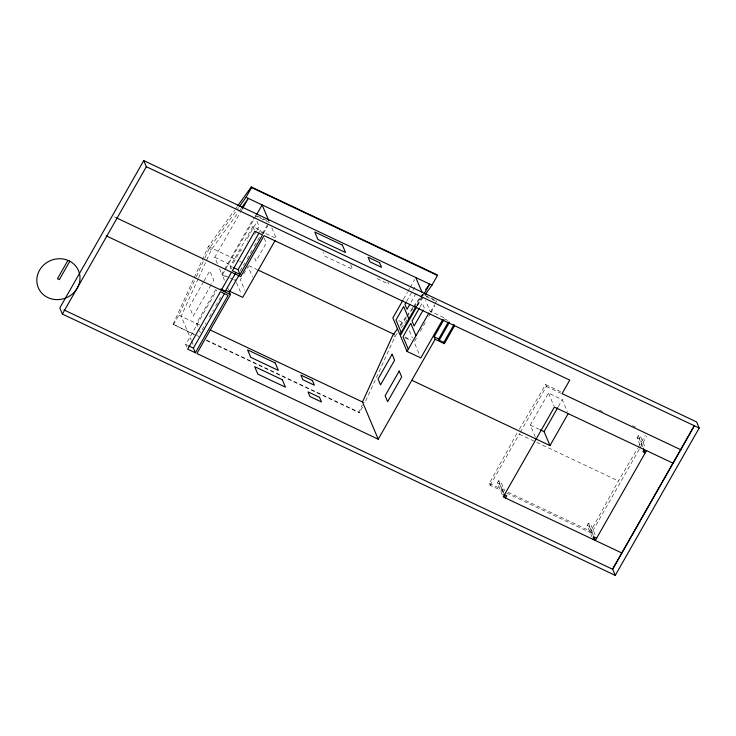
<?xml version="1.0" encoding="UTF-8"?>
<svg xmlns="http://www.w3.org/2000/svg" width="736" height="736" viewBox="0 0 736 736"><rect width="100%" height="100%" fill="white"/><g stroke="black" fill="none" stroke-linecap="round" stroke-linejoin="round"><path stroke-width="0.55" stroke-dasharray="3.68 2.76" d="M196.181 335.69L173.07 324.263L193.761 278.668M194.23 277.628L208.343 246.542L234.517 210.238M362.59 406.944L359.269 412.776L359.002 412.151L362.296 404.901M173.328 324.889L178.866 315.174L195.914 277.674M196.383 276.626L204.442 258.916M204.912 257.876L209.171 248.501L238.648 207.534M198.214 278.76L181.166 316.268L191.323 340.299M198.692 277.72L211.48 249.587L238.271 212.345M397.118 333.592L395.112 336.389L364.798 403.061L362.498 401.976M639.234 449.328L591.468 533.158L490.139 485.272L489.357 483.405L517.104 433.081L535.716 441.876M591.468 533.158L590.686 531.3L618.433 480.976L637.652 448.325M217.396 263.608L214.746 257.324L240.35 212.373M240.92 211.37L242.632 208.371M203.559 281.824L189.345 306.774L193.274 316.084L210.901 285.145M204.13 280.821L209.815 270.848L213.744 280.158L211.471 284.142M228.73 277.352L221.821 274.086L254.26 217.138M224.443 280.287L222.217 275.016L255.88 215.906M215.758 289.598L196.42 323.536L199.042 329.737M186.898 347.291L185.72 344.494L216.752 290.021M231.564 268.888L230.386 266.092L252.871 226.614L260.553 230.248L261.731 233.036M233.321 263.074L240.994 249.596L242.742 253.736M254.592 234.379L256.294 231.38M256.864 230.386L259.136 226.394L257.039 221.426L246.808 239.393L247.646 241.38M202.06 329.848L206.043 322.865M209.456 316.876L213.431 309.884M215.712 305.9L220.828 296.912L219.08 292.772M259.431 232.217L260.553 230.248M240.24 270.949L244.766 262.991M247.038 259.017L252.135 250.065M254.398 246.082L261.197 234.149M262.494 233.478L268.097 223.643M263.35 233.597L267.904 225.602M241.491 277.904L240.396 279.827L244.766 290.177M243.69 274.059L248.078 266.358L252.448 276.699M403.503 299.202L407.431 292.321M407.992 291.336L409.667 288.383M410.228 287.399L414.718 279.533M406.631 301.282L412.316 291.3M412.887 290.306L415.159 286.313M411.001 302.257L416.116 293.278M416.742 305.155L420.67 298.255M421.231 297.27L422.915 294.317M417.321 305.734L424.046 293.931M419.962 307.068L422.243 303.076L424.341 308.034M430.569 311.678L434.488 304.787M435.05 303.802L436.733 300.849L437.129 301.778L423.31 295.256M416.392 338.183L414.147 342.12L419.943 355.838M420.311 331.301L425.353 322.442M428.72 316.544L430.404 313.591M430.956 312.607L434.884 305.716M490.139 485.272L519.708 433.366M520.278 432.372L546.434 386.455L545.643 384.597L518.264 431.103M502.366 494.923L497.306 482.954L498.585 480.709L500.885 481.795L504.684 490.774M535.33 437.064L530.27 425.095L548.476 393.125L562.295 399.657L567.355 411.626M503.406 493.019L499.606 484.04L500.885 481.795M558.311 406.649L562.295 399.657M592.176 537.372L587.116 525.403L588.395 523.158L590.704 524.253L595.755 536.222M639.961 444.811L637.017 437.828L638.296 435.583L640.596 436.669L645.233 447.644M593.216 535.468L589.426 526.498L590.704 524.253M642.684 446.89L639.317 438.914L640.596 436.669M639.796 448.325L646.622 436.347M638.232 447.332L645.224 435.464M235.189 209.3L237.194 206.512M238.942 211.416L240.957 208.628M400.172 325.054L406.208 316.682M406.879 315.744L412.905 307.372M413.577 306.434L419.603 298.062M420.274 297.123L422.28 294.336M400.32 326.048L406.355 317.667M407.026 316.738L413.071 308.356M413.742 307.427L420.449 298.117M421.121 297.188L423.136 294.4M401.138 328.008L407.836 318.697M417.22 305.661L424.589 295.421M257.379 216.071L267.242 220.736M424.893 295.256L435.749 300.389M269.615 222.603L255.797 216.071L255.401 215.142M377.117 278.631L388.626 284.078L387.844 282.219M443.808 317.612L429.99 311.08L425.537 300.527M444.332 318.854L448.942 321.025M545.643 384.597L561.154 391.929M599.408 410.007L602.517 411.479M632.5 425.647L635.6 427.119M546.434 386.455L560.906 393.3M398.774 320.694L404.699 323.5M637.017 437.828L639.317 438.914M404.874 336.987L410.789 339.793M405.26 337.925L411.185 340.722M208.343 246.542L238.464 260.774M239.504 261.271L242.622 262.743M248.86 265.687L257.168 269.615M209.171 248.501L211.48 249.587M393.576 335.662L395.112 336.389M214.746 257.324L228.565 263.856L230.773 269.091M230.386 266.092L232.3 267.002M114.338 216.872L116.417 217.847M229.715 277.812L232.677 279.211M233.671 279.68L235.64 280.618L234.756 278.521M222.217 275.016L226.164 276.883M530.27 425.095L539.148 429.29M536.746 442.364L618.433 480.976M178.866 315.174L199.815 325.082M173.07 324.263L195.923 335.073M196.963 335.561L199.033 336.545M206.31 339.977L359.002 412.151M206.568 340.602L359.269 412.776M497.306 482.954L499.606 484.04M587.116 525.403L589.426 526.498M489.357 483.405L503.829 490.25M507.969 492.2L590.686 531.3M185.72 344.494L187.643 345.405M638.296 435.583L643.347 447.552M548.476 393.125L553.96 406.097M588.395 523.158L593.455 535.127M498.585 480.709L503.645 492.678M409.326 330.712L412.427 338.045M350.64 264.629L352.608 269.284L324.972 256.22L323.398 252.503M271.842 227.884L276.294 238.436L262.476 231.904L263.267 233.763M264.123 238.188L266.22 243.156L255.981 261.114L253.883 256.156M252.871 226.614L254.444 230.34M236.477 282.596L241.38 294.207M219.613 268.842L221.821 274.086M227.12 286.617L228.454 289.791M199.484 330.777L200.358 332.847M191.746 341.32L193.034 344.365"/><path stroke-width="1.1" d="M443.771 319.847L434.102 336.821L435.151 339.296L378.23 439.217L362.498 401.976L392.803 335.303L397.495 328.78M67.914 260.378L57.463 278.732L59.349 279.625L69.81 261.271M143.759 160.614L59.818 307.961L62.394 314.07L615.259 575.386L699.2 428.039L696.615 421.93L143.759 160.614L146.344 166.722L699.2 428.039M62.394 314.07L146.344 166.722M239.32 206.604L246.017 197.294L251.556 187.579L251.289 186.962L237.866 205.583M242.632 208.371L248.326 198.38L241.62 207.69M256.45 214.903L262.136 204.912L268.778 220.625M221.26 290.214L231.5 272.246M235.584 273.185L225.345 291.152L220.736 288.972M195.362 352.783L187.689 349.149L220.414 291.714L228.086 295.338L195.362 352.783L193.393 348.128L224.425 293.655M240.028 274.381L232.355 270.747L254.84 231.27L262.522 234.904L240.028 274.381L238.059 269.726L258.87 233.202M378.23 439.217L196.898 353.51L230.478 294.566L229.43 292.082L239.09 275.117M275.181 240.396L242.724 297.372L228.905 290.84M402.942 300.187L392.858 317.897L399.933 334.659L416.18 306.139M406.06 302.284L404.929 304.281L407.026 309.24L409.869 304.253M416.585 307.059L400.329 335.588L407.017 351.412L420.836 357.944L442.686 319.58M424.046 293.931L429.649 284.096L425.629 289.68M425.261 294.492L431.958 285.182L437.488 275.466L437.23 274.85L251.289 186.962M419.4 308.062L412.004 321.034L414.101 326.002L423.2 310.031M407.017 351.412L428.867 313.048M454.6 325.689L444.36 343.657L443.836 342.415L439.236 340.234L438.711 338.992L448.371 322.028M439.236 340.234L449.466 322.267M443.836 342.415L454.075 324.447M568.192 413.623L549.985 445.593L544.088 431.627L557.741 407.652M593.023 539.368L594.302 537.124L596.602 538.218M644.193 449.549L642.914 451.794L645.214 452.879L643.531 448.886M646.493 450.634L595.323 540.463L593.639 536.47M612.508 569.204L694.195 425.822M615.259 575.386L612.674 569.278L694.361 425.905M251.556 187.579L437.488 275.466M246.017 197.294L431.958 285.182M680.782 449.733L562.056 393.622L569.747 380.116L264.049 235.621L240.709 276.598L116.417 217.847M434.102 336.821L438.711 338.992M435.151 339.296L444.36 343.657M672.943 463.137L554.383 407.091L503.203 496.92L621.764 552.957M258.207 270.103L394.284 334.42M233.266 267.453L238.059 269.726M540.141 429.76L544.088 431.627M225.74 290.343L229.43 292.082M106.177 235.814L230.478 294.566M411.81 380.273L549.985 445.593M210.183 329.976L362.498 401.976M504.482 494.675L506.791 495.76L505.512 498.005L503.82 494.022M188.6 345.856L193.393 348.128M63.968 309.93L612.674 569.278M415.831 277.564L422.032 292.229M408.894 318.936L403.65 306.526L395.968 319.994L401.212 332.414M415.969 335.699L410.725 323.279L403.052 336.757L408.296 349.168M392.122 354.301L378.046 379.003L380.54 384.9L394.606 360.198L392.122 354.301M399.197 371.064L385.121 395.766L387.614 401.663L401.69 376.961L399.197 371.064M68.899 260.765L66.341 259.753A21.85 20.212 -22.9 0 0 36.837 281.548A21.85 20.212 -22.9 0 0 68.696 296.608A21.85 20.212 -22.9 0 0 71.272 262.09L68.899 260.765M342.378 245.079L314.75 232.015L317.897 239.467L345.524 252.522L342.378 245.079M379.583 262.66L368.074 257.223L370.033 261.878L381.552 267.315L379.583 262.66M275.227 362.958L247.59 349.894L250.737 357.346L278.374 370.41L275.227 362.958M312.432 380.549L300.914 375.102L302.882 379.758L314.392 385.204L312.432 380.549M282.302 379.721L254.674 366.657L257.821 374.109L285.448 387.164L282.302 379.721M319.507 397.302L307.998 391.865L309.957 396.52L321.476 401.957L319.507 397.302"/></g></svg>
